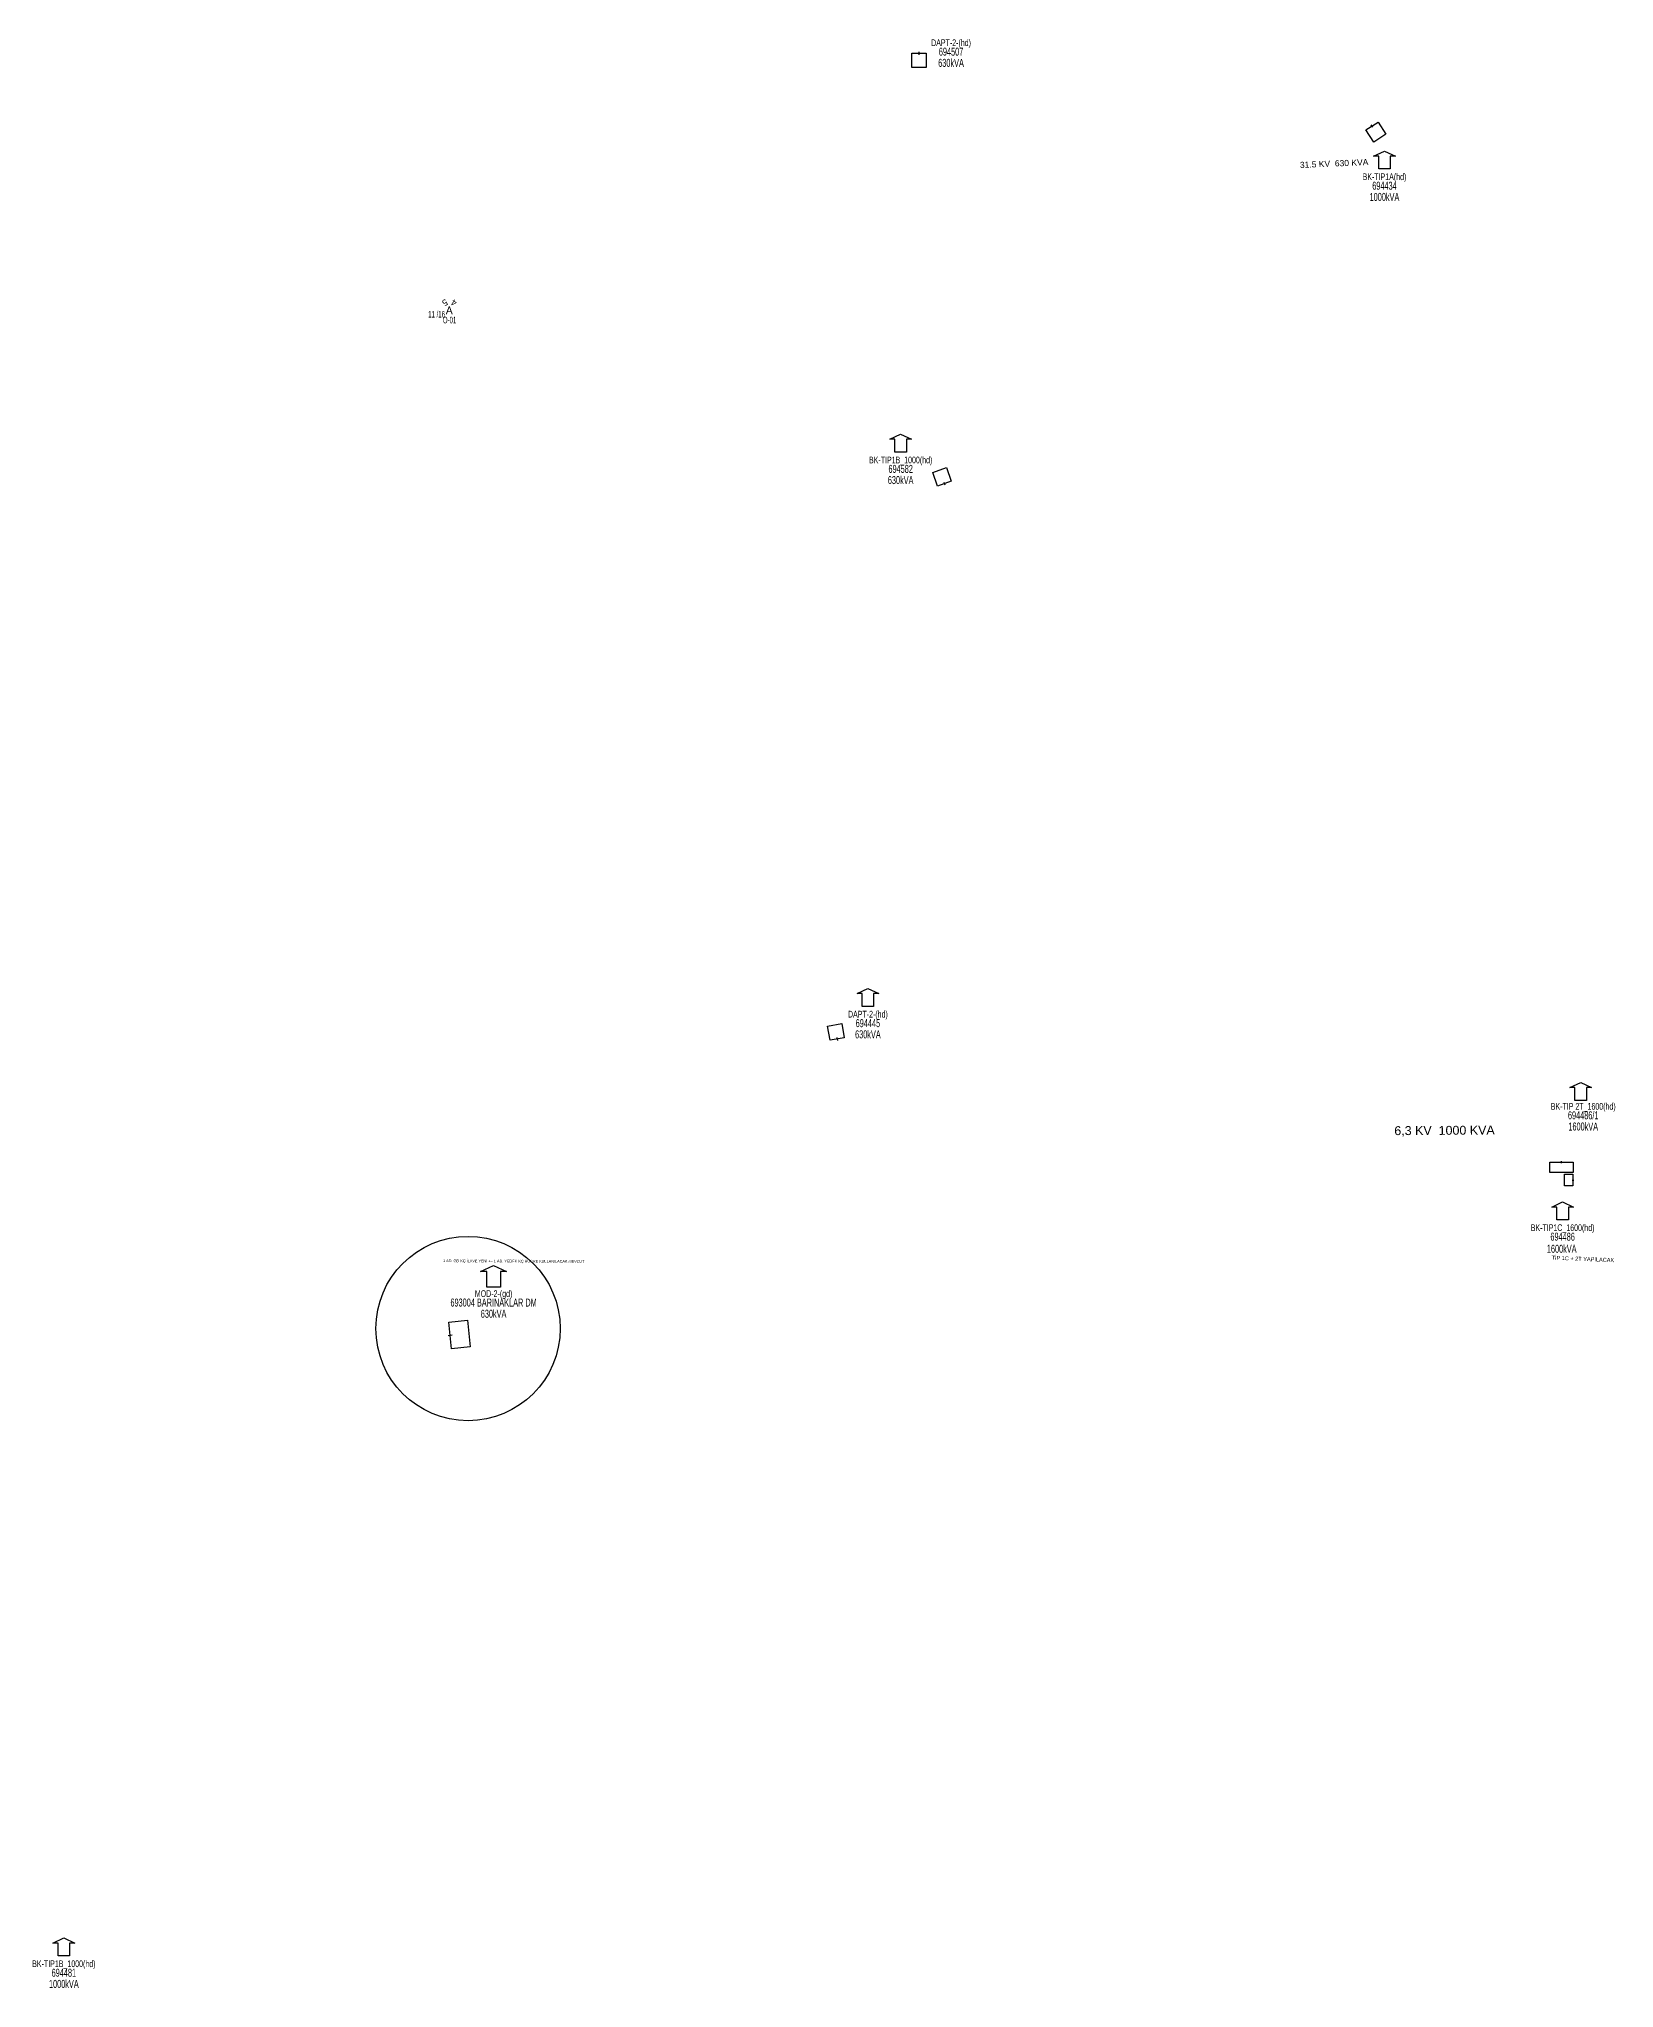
# Model space of a CAD drawing. Header units: millimetres. Extents: x 568462 to 571186, y 4080123 to 4081617.
# Drawn here: x 568939 to 569432, y 4080137 to 4080746 of the extents above; entities that cross this region are included whole.
import ezdxf
from ezdxf.enums import TextEntityAlignment as Align

# ---------------------------------------------------------------- set-up
doc = ezdxf.new("R2010")
doc.units = ezdxf.units.MM
for name, color, linetype, lineweight in [('DIREK_OG_MEVCUT', 16, 'Continuous', 25), ('KULLANICI', 4, 'Continuous', 25), ('TRAFO_MEVCUT', 5, 'Continuous', 30)]:
    doc.layers.add(name, color=color, linetype=linetype, lineweight=lineweight)
doc.styles.add('Direk', font='B_CAD')
doc.styles.get("Standard").update_dxf_attribs({"font": 'Arial'})

# ---------------------------------------------------------------- blocks, each defined once
blk = doc.blocks.new('MEV_BINA_KARE')
at = {"layer": 'TRAFO_MEVCUT', "linetype": 'Continuous'}
for p, q in [((-2.25, -2.25), (-2.25, 2.25)), ((-2.25, 2.25), (2.25, 2.25)), ((0, 1.8), (0, 2.7)), ((2.25, 2.25), (2.25, -2.25)), ((2.25, -2.25), (-2.25, -2.25))]:
    blk.add_line(p, q, dxfattribs=at)
blk = doc.blocks.new('MEV_MOD')
at = {"layer": 'TRAFO_MEVCUT', "linetype": 'Continuous'}
for p, q in [((-3.4, 2), (0, 3.6)), ((-1.8, 2), (-3.4, 2)), ((-1.8, -2), (-1.8, 2)), ((0, 3.6), (3.4, 2)), ((3.4, 2), (1.8, 2)), ((1.8, 2), (1.8, -2)), ((1.8, -2), (-1.8, -2))]:
    blk.add_line(p, q, dxfattribs=at)
blk = doc.blocks.new('MEV_BETKOSK')
at = {"layer": 'TRAFO_MEVCUT', "linetype": 'Continuous'}
for p, q in [((-3.4, 2), (0, 3.6)), ((-1.8, 2), (-3.4, 2)), ((-1.8, -2), (-1.8, 2)), ((0, 3.6), (3.4, 2)), ((3.4, 2), (1.8, 2)), ((1.8, 2), (1.8, -2)), ((1.8, -2), (-1.8, -2))]:
    blk.add_line(p, q, dxfattribs=at)
blk = doc.blocks.new('MEV_DAPT')
at = {"layer": 'TRAFO_MEVCUT', "linetype": 'Continuous'}
for p, q in [((-3.4, 2), (0, 3.6)), ((-1.8, 2), (-3.4, 2)), ((-1.8, -2), (-1.8, 2)), ((0, 3.6), (3.4, 2)), ((3.4, 2), (1.8, 2)), ((1.8, 2), (1.8, -2)), ((1.8, -2), (-1.8, -2))]:
    blk.add_line(p, q, dxfattribs=at)

msp = doc.modelspace()

# ---------------------------------------------------------------- linework, layer by layer
at = {"layer": 'KULLANICI'}
msp.add_circle((569073.408904, 4080342.762446), 28.798417, dxfattribs=at)
msp.add_circle((569073.408904, 4080342.762446), 28.798417, dxfattribs=at)

# ---------------------------------------------------------------- block references
at = {"layer": 'TRAFO_MEVCUT'}
for name, p in [('MEV_BINA_KARE', (569214.382, 4080739.01)), ('MEV_BINA_KARE', (569214.382, 4080739.01)), ('MEV_BETKOSK', (569359.848067, 4080707.116697)), ('MEV_BETKOSK', (569359.848067, 4080707.116697)), ('MEV_BETKOSK', (569208.633617, 4080618.635512)), ('MEV_BETKOSK', (569208.633617, 4080618.635512)), ('MEV_DAPT', (569198.393, 4080445.444)), ('MEV_DAPT', (569198.393, 4080445.444)), ('MEV_BETKOSK', (569421.183417, 4080416.064242)), ('MEV_BETKOSK', (569421.183417, 4080416.064242)), ('MEV_BETKOSK', (569415.530406, 4080378.728459)), ('MEV_BETKOSK', (569415.530406, 4080378.728459)), ('MEV_BETKOSK', (568947.090444, 4080148.732666))]:
    msp.add_blockref(name, p, dxfattribs=at)
for p, rotation in [((569357.151, 4080716.622), 32.738367), ((569357.151, 4080716.622), 32.738367), ((569221.555, 4080608.907), 199.717435), ((569221.555, 4080608.907), 199.7174349999999), ((569188.393, 4080435.444), 189.702007), ((569188.393, 4080435.444), 189.7020069999999)]:
    msp.add_blockref('MEV_BINA_KARE', p, dxfattribs=dict(at, rotation=rotation))
for name, p, xscale, yscale in [('MEV_BINA_KARE', (569415.186, 4080393.123), 1.604153, 0.7241850000000002), ('MEV_BINA_KARE', (569415.186, 4080393.123), 1.604153, 0.7241850000000002), ('MEV_MOD', (569081.404101, 4080358.142265), 1.199999999999999, 1.199999999999999), ('MEV_MOD', (569081.404101, 4080358.142265), 1.199999999999999, 1.199999999999999)]:
    msp.add_blockref(name, p, dxfattribs=dict(at, xscale=xscale, yscale=yscale))
for p, xscale, yscale, rotation in [((569417.432, 4080389.18), 0.828938, 0.593793, 269.995292), ((569417.432, 4080389.18), 0.828938, 0.593793, 269.995292), ((569070.7386, 4080340.888305), 1.85, 1.3, 95.964487), ((569070.7386, 4080340.888305), 1.85, 1.3, 95.964487)]:
    msp.add_blockref('MEV_BINA_KARE', p, dxfattribs=dict(at, xscale=xscale, yscale=yscale, rotation=rotation))

# ---------------------------------------------------------------- texts
at = {"layer": 'DIREK_OG_MEVCUT', "linetype": 'ByBlock', "width": 0.53}
for s, p in [('11 /16', (569063.58517, 4080659.707133)), ('O-01', (569067.649766, 4080657.897844))]:
    msp.add_text(s, height=2.05, dxfattribs=at).set_placement(p, align=Align.MIDDLE_CENTER)
at = {"layer": 'DIREK_OG_MEVCUT', "color": 32, "style": 'Direk'}
for s, rotation, p in [('5', 568.733001, (569066.20096, 4080663.339234)), ('4', 508.733001, (569069.000275, 4080663.277322))]:
    msp.add_text(s, height=2, rotation=rotation, dxfattribs=at).set_placement(p, align=Align.MIDDLE_CENTER)
at = {"layer": 'DIREK_OG_MEVCUT', "linetype": 'ByBlock', "style": 'Direk'}
msp.add_text('A', height=2.5, dxfattribs=at).set_placement((569067.547, 4080660.884), align=Align.MIDDLE_CENTER)
at = {"layer": 'KULLANICI'}
for s, height, rotation, p in [('31.5 KV  630 KVA', 1.9017, 2.4742, (569333.454999, 4080705.403658)), ('31.5 KV  630 KVA', 1.9017, 2.4742, (569333.454999, 4080705.403658)), ('6,3 KV  1000 KVA', 2.7876, 0.372, (569362.927464, 4080403.199361)), ('6,3 KV  1000 KVA', 2.7876, 0.372, (569362.927464, 4080403.199361))]:
    msp.add_text(s, height=height, rotation=rotation, dxfattribs=at).set_placement(p)
at = {"layer": 'KULLANICI', "linetype": 'Continuous', "lineweight": 20}
msp.add_text('1 AD. GD KÇ İLAVE YENİ ++ 1 AD. YEDEK KÇ HÜCRE KULLANILACAK MEVCUT', height=0.849387, rotation=359.6984, dxfattribs=at).set_placement((569065.58775, 4080363.526951))
msp.add_text('1 AD. GD KÇ İLAVE YENİ ++ 1 AD. YEDEK KÇ HÜCRE KULLANILACAK MEVCUT', height=0.849387, rotation=359.6984, dxfattribs=at).set_placement((569065.58775, 4080363.526951))
at = {"layer": 'KULLANICI', "color": 2}
msp.add_text('TİP 1C + 2T YAPILACAK', height=1.244969, rotation=357.668, dxfattribs=at).set_placement((569412.06, 4080364.2991))
msp.add_text('TİP 1C + 2T YAPILACAK', height=1.244969, rotation=357.668, dxfattribs=at).set_placement((569412.06, 4080364.2991))
at = {"layer": 'TRAFO_MEVCUT', "width": 0.6}
for s, height, p in [('DAPT-2-(hd)', 2.1, (569224.382, 4080743.51)), ('DAPT-2-(hd)', 2.1, (569224.382, 4080743.51)), ('630kVA', 2.5, (569224.382, 4080737.01)), ('630kVA', 2.5, (569224.382, 4080737.01)), ('694507', 2.5, (569224.382, 4080740.51)), ('694507', 2.5, (569224.382, 4080740.51)), ('BK-TIP1A(hd)', 2.1, (569359.848067, 4080701.616697)), ('BK-TIP1A(hd)', 2.1, (569359.848067, 4080701.616697)), ('1000kVA', 2.5, (569359.848067, 4080695.116697)), ('1000kVA', 2.5, (569359.848067, 4080695.116697)), ('694434', 2.5, (569359.848067, 4080698.616697)), ('694434', 2.5, (569359.848067, 4080698.616697)), ('BK-TIP1B_1000(hd)', 2.1, (569208.633617, 4080613.135512)), ('BK-TIP1B_1000(hd)', 2.1, (569208.633617, 4080613.135512)), ('694582', 2.5, (569208.633617, 4080610.135512)), ('694582', 2.5, (569208.633617, 4080610.135512)), ('630kVA', 2.5, (569208.633617, 4080606.635512)), ('630kVA', 2.5, (569208.633617, 4080606.635512)), ('DAPT-2-(hd)', 2.1, (569198.393, 4080439.944)), ('DAPT-2-(hd)', 2.1, (569198.393, 4080439.944)), ('630kVA', 2.5, (569198.393, 4080433.444)), ('630kVA', 2.5, (569198.393, 4080433.444)), ('694445', 2.5, (569198.393, 4080436.944)), ('694445', 2.5, (569198.393, 4080436.944)), ('BK-TIP 2T_1600(hd)', 2.1, (569421.969759, 4080411.145836)), ('BK-TIP 2T_1600(hd)', 2.1, (569421.969759, 4080411.145836)), ('694486/1', 2.5, (569421.969759, 4080408.145836)), ('694486/1', 2.5, (569421.969759, 4080408.145836)), ('1600kVA', 2.5, (569421.969759, 4080404.645836)), ('1600kVA', 2.5, (569421.969759, 4080404.645836)), ('BK-TIP1C_1600(hd)', 2.1, (569415.530406, 4080373.228459)), ('BK-TIP1C_1600(hd)', 2.1, (569415.530406, 4080373.228459)), ('1600kVA', 2.5, (569415.24886, 4080366.442875)), ('1600kVA', 2.5, (569415.24886, 4080366.442875)), ('694486', 2.5, (569415.530406, 4080370.228459)), ('694486', 2.5, (569415.530406, 4080370.228459)), ('693004 BARINAKLAR DM', 2.5, (569081.404101, 4080349.642265)), ('693004 BARINAKLAR DM', 2.5, (569081.404101, 4080349.642265)), ('MOD-2-(gd)', 2.1, (569081.404101, 4080352.642265)), ('MOD-2-(gd)', 2.1, (569081.404101, 4080352.642265)), ('630kVA', 2.5, (569081.404101, 4080346.142265)), ('630kVA', 2.5, (569081.404101, 4080346.142265)), ('BK-TIP1B_1000(hd)', 2.1, (568947.090444, 4080143.232666)), ('694481', 2.5, (568947.090444, 4080140.232666)), ('1000kVA', 2.5, (568947.090444, 4080136.732666))]:
    msp.add_text(s, height=height, dxfattribs=at).set_placement(p, align=Align.CENTER)

doc.saveas('drawing.dxf')
